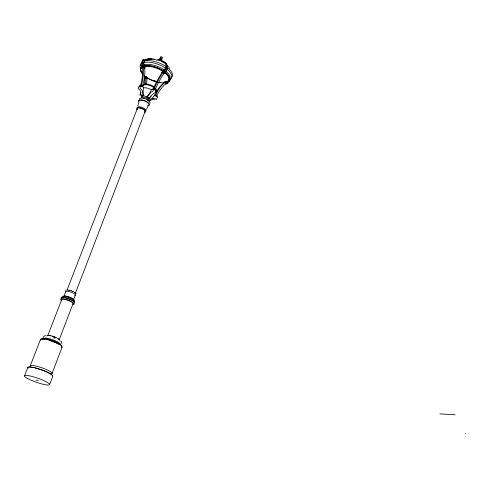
<?xml version="1.0" encoding="UTF-8"?>
<svg xmlns="http://www.w3.org/2000/svg" width="490" height="490" viewBox="0 0 490 490"><rect width="100%" height="100%" fill="white"/><g stroke="black" fill="none" stroke-linecap="round" stroke-linejoin="round"><path stroke-width="0.73" d="M161.412 59.302L160.763 58.757L160.279 59.014M138.609 103.145L137.843 105.871M61.795 343.496L61.599 341.928L60.687 340.936M165.424 81.524L164.297 81.855L163.96 82.743L165.087 82.412L165.424 81.524L167.341 82.865L167.004 83.759L165.877 84.09M166.98 83.594L167.831 83.349L168.542 81.469L168.885 81.714L169.338 80.525L168.633 80.17L169.754 80.966L170.538 78.896M168.627 80.734L169.191 81.132L169.975 79.062M155.802 96.095L156.843 96.818L157.149 96.009L155.587 94.931L155.563 95.66M162.999 71.43L164.481 71.16L165.957 67.957L167.023 68.71L165.547 71.914L165.026 72.073M162.839 62.052A19.116 8.391 -55.3 0 1 165.773 65.127A7.307 3.228 -54.7 0 0 166.245 65.942A1.274 0.564 -54.9 0 1 166.257 66.683L165.669 68.226L166.606 67.939L167.409 65.832L167.072 65.764A2.058 0.907 -54.8 0 1 166.612 65.348L166.594 65.243A21.229 9.322 -55.4 0 0 162.772 61.348A7.27 3.185 -55 0 0 161.553 61.477M163.286 73.58L164.861 73.102L165.204 72.195L163.789 71.191L162.214 71.675L161.865 72.575L163.152 72.361L164.217 73.12A48.737 22.43 -55 0 0 155.238 89.327M166.38 68.729L167.311 68.441L168.113 66.34L167.409 65.832M52.081 373.429L62.144 346.994M49.631 384.583L52.853 376.106A13.248 2.242 19.2 0 0 39.255 369.025A13.248 2.242 19.2 0 0 28.132 368.168M75.295 293.467L145.028 111.622M153.927 89.192L154.24 88.384L155.673 89.376L155.361 90.185M73.506 299.966L75.411 294.986M73.047 303.586L59.137 339.925A6.088 1.213 19.5 0 0 58.543 339.074M163.176 71.558L164.113 69.764A1.844 0.815 -55 0 0 165.491 68.098L165.957 67.957M161.865 72.575L163.44 72.097L163.789 71.191M152.672 89.56L152.984 88.745L154.24 88.384M63.847 296.536L65.776 291.556M67.173 289.762L137.274 108.664M140.851 85.817L141.169 85.009L142.768 86.105L142.449 86.914L141.383 86.185M144.348 77.31L144.832 76.066M144.323 77.922L144.666 77.034L146.179 76.575L147.588 77.555L147.245 78.443L145.836 77.463L144.323 77.922L145.261 78.578M145.836 77.463L146.179 76.575M47.928 335.191L61.74 299.574M141.996 63.639L143.196 63.62L141.996 63.639L142.468 62.438L143.307 62.169L143.888 62.579A1.862 1.458 70.6 0 0 144.391 64.717L144.091 66.671L142.449 65.519L141.61 65.789L142.265 66.242M24.5 375.922L27.808 367.445M141.494 85.229L140.514 85.523A48.908 39.365 68.5 0 0 142.492 67.553L143.331 67.289L144.722 68.263L145.218 67.32L143.239 65.93L142.125 66.291L141.769 67.191L142.762 67.883M30.233 365.865L40.535 339.441M139.736 86.148L140.048 85.34L141.169 85.009M142.608 62.395L142.02 61.979L142.847 59.89L143.987 59.872A2.076 1.623 70.2 0 0 145.114 59.86L145.248 59.798A21.419 16.776 71.9 0 1 155.042 59.376A7.338 5.715 71.1 0 1 155.532 59.559M142.02 61.979L142.578 61.801L143.405 59.707M141.61 65.789L142.357 63.89M142.835 63.369L143.307 62.169M142.449 65.519L143.196 63.62M141.769 67.191L142.884 66.836L143.239 65.93M146.369 109.435L147.906 106.465M154.883 99.788L153.437 99.201A3.381 2.671 73.3 0 0 152.225 98.919M65.568 290.368L66.175 289.951M144.556 60.043L144.685 59.982A21.407 16.77 71.9 0 1 151.741 58.965M143.19 62.806L143.888 62.579M143.852 64.711A1.856 1.458 70.6 0 0 143.974 64.852L144.391 64.717M144.287 66.168L143.864 66.303A14.994 6.548 21.7 0 1 163.311 71.026M144.225 66.628L143.668 66.805A14.994 6.542 21.7 0 1 163.709 71.932M145.518 76.52L145.603 76.93L144.666 77.034M141.132 85.732L139.454 86.234A0.851 0.68 71.8 0 0 138.854 86.595L138.192 88.519L139.417 89.603A3.424 2.72 72 0 1 140.765 92.831A4.612 3.651 72.4 0 0 141.726 96.193L143.405 95.715L144.268 96.303A10.155 8.005 72.6 0 1 143.27 89.505A9.445 7.442 72.6 0 1 143.766 87.545L141.132 85.732A0.858 0.68 71.8 0 0 140.532 86.093L139.871 88.022L141.096 89.113A3.43 2.726 72.1 0 1 142.443 92.341A4.618 3.657 72.4 0 0 143.405 95.715M143.331 67.289A48.957 39.378 68.5 0 1 141.353 85.272L142.455 85.891M168.915 80.654L169.338 80.525M169.191 81.132L169.754 80.966M166.386 82.198L165.822 82.363A14.994 6.542 21.7 0 0 164.818 72.771M168.885 81.714L167.696 81.72M166.778 83.031L167.341 82.865M165.449 83.649L166.3 83.404L164.946 82.455A36.327 28.175 75 0 0 155.753 95.183L156.831 95.789M153.229 88.678L154.16 88.58A48.773 22.399 -55 0 1 163.152 72.361M153.572 88.947A0.851 0.38 -55.6 0 1 153.621 89.48L152.843 91.379L151.747 91.869A3.405 1.513 -55.7 0 0 149.432 94.154A4.588 2.027 -55.7 0 1 147.202 96.702L146.528 96.891L148.691 98.368L149.364 98.178A4.582 2.034 -55.7 0 0 151.588 95.63A3.399 1.519 -55.7 0 1 153.903 93.351L154.999 92.867L155.771 90.969A0.845 0.38 -55.6 0 0 155.722 90.436L153.572 88.947L151.496 89.547A9.365 4.122 -55.7 0 1 150.638 91.41A10.076 4.435 -55.7 0 1 146.528 96.891L145.389 96.548M155.673 89.376L153.983 88.457M155.587 94.931L154.46 95.25A9.469 7.473 72.3 0 1 153.646 96.622A10.192 8.048 72.2 0 1 149.873 99.329M156.843 96.818L157.125 96.738A0.845 0.662 73.1 0 1 157.253 97.59L156.414 99.433L155.128 98.729A3.387 2.671 73.3 0 0 152.408 99.158A4.606 3.638 72.7 0 1 149.817 100.089M143.576 87.796L146.492 87.833M45.913 335.656L44.02 336.054L43.12 337.653M465.145 433.668L465.5 433.675M35.991 380.203L38.177 380.32M439.849 413.842L455.112 414.81M168.113 66.34L167.782 66.266A2.058 0.907 -54.8 0 1 167.317 65.85L167.298 65.752A21.223 9.335 -55.4 0 0 164.475 62.12M68.9 290.031L71.454 290.76M142.847 59.89L143.429 60.05M160.53 59.364L160.965 59.566M72.734 291.262L73.904 291.82M147.202 96.702L149.364 98.178M154.54 94.956L157.125 96.738M140.048 85.34L140.379 85.566M145.426 76.808L146.13 77.298A14.994 6.542 21.7 0 1 144.017 75.638M142.884 66.836L144.862 68.22M165.087 82.412L167.004 83.759M142.468 62.438L143.049 62.849M166.778 81.983L166.429 81.738L166.245 82.234L167.831 83.349M142.578 61.801L143.748 62.622L144.348 61.091A1.28 1.004 70.5 0 1 145.101 60.546A7.368 5.751 69.9 0 0 146.639 60.246A19.282 15.098 71.8 0 1 152.506 59.535M164.481 71.16L165.547 71.914M163.44 72.097L164.861 73.102M165.491 68.098L166.024 68.478A16.856 7.399 21.7 0 0 143.472 62.714A1.856 1.458 70.6 0 0 143.38 63.449M165.498 69.163L166.563 69.917M165.21 69.249L166.275 70.003M164.113 69.764L164.646 70.144A15.466 6.768 21.7 0 0 143.974 64.852M166.606 67.939L167.311 68.441M74.884 292.383L76.293 293.81M169.068 67.528L169.558 68.196M164.769 71.773A15.472 6.756 21.7 0 1 166.355 82.112M160.316 82.381A15.472 6.756 21.7 0 1 158.889 82.167M155.416 81.334A15.472 6.756 21.7 0 1 153.529 80.709M152.905 80.476A15.472 6.756 21.7 0 1 149.867 79.135M149.291 78.841A15.472 6.756 21.7 0 1 147.937 78.094M142.853 74.192A15.472 6.756 21.7 0 1 141.573 67.075M143.509 66.052A15.472 6.756 21.7 0 1 163.678 70.995M164.573 82.632A14.994 6.542 21.7 0 1 147.325 78.082M142.553 74.143A14.994 6.542 21.7 0 1 141.794 67.792M150.546 99.801A4.6 3.638 72.7 0 1 150.167 100.095M149.965 100.217A4.6 3.638 72.7 0 1 149.756 100.328M156.69 95.832A45.662 35.335 75.8 0 1 166.3 83.404M154.907 95.421A36.291 28.169 75 0 1 164.101 82.706M168.774 80.133A1.825 1.415 72.4 0 1 168.26 80.728M155.894 81.254A14.994 6.548 21.7 0 1 153.695 80.55M141.941 72.587A14.994 6.548 21.7 0 1 141.004 70.548M141.016 68.741A14.994 6.548 21.7 0 1 141.99 67.289M165.007 72.269A14.994 6.548 21.7 0 1 167.929 80.93M140.256 67.522A16.856 7.399 21.7 0 1 142.296 63.204M166.661 68.943A16.856 7.399 21.7 0 1 170.514 79.202M141.034 67.375A15.466 6.768 21.7 0 1 141.598 66.328M165.792 71.007A15.466 6.768 21.7 0 1 168.787 79.956M165.302 69.598A1.844 0.815 -55 0 1 165.173 69.733M150.926 95.832A10.063 4.447 -55.7 0 1 150.571 96.291M149.456 97.584A10.063 4.447 -55.7 0 1 148.691 98.368M153.407 88.8A38.251 17.407 -55.1 0 1 162.043 72.704M166.557 68.857A1.844 0.815 -55 0 1 166.392 69.188M165.957 69.831A1.844 0.815 -55 0 1 165.834 69.972M162.956 61.838A7.264 3.185 -55 0 1 163.47 61.85A21.223 9.335 -55.4 0 1 163.985 61.961M161.829 61.912A19.116 8.391 -55.3 0 1 162.343 61.954M142.357 96.242A10.137 7.999 72.6 0 1 142.155 95.691M144.722 68.263A38.434 30.754 69.2 0 1 142.314 85.934M156.022 59.786A7.338 5.715 71.1 0 1 156.494 60.062M153.566 59.302A21.407 16.77 71.9 0 1 154.479 59.559M149.37 59.67A19.269 15.092 71.8 0 1 150.222 59.627M138.731 102.141A5.751 2.364 21.4 0 1 141.371 99.991A5.751 2.364 21.4 0 1 148.194 102.851A5.751 2.364 21.4 0 1 147.888 105.975M139.007 102.183A5.445 2.236 21.4 0 1 141.506 100.15A5.445 2.236 21.4 0 1 147.968 102.863A5.445 2.236 21.4 0 1 147.68 105.822M136.918 109.411A4.722 1.911 21.4 0 1 139.074 107.684A4.722 1.911 21.4 0 1 144.673 110.023A4.722 1.911 21.4 0 1 144.44 112.553M155.122 88.647A7.074 2.995 21.6 0 1 155.355 91.9M142.798 86.595A7.074 2.995 21.6 0 1 146.657 84.782A7.074 2.995 21.6 0 1 154.007 87.655M156.114 88.929A7.074 3.001 21.6 0 1 155.624 91.201M143.074 85.891A7.074 3.001 21.6 0 1 146.933 84.072A7.074 3.001 21.6 0 1 154.276 86.951M141.249 97.816A4.343 1.801 21.5 0 1 146.136 97.908A4.343 1.801 21.5 0 1 149.254 101.179M139.227 99.482A5.751 2.37 21.4 0 1 145.107 98.723A5.751 2.37 21.4 0 1 149.928 103.31M137.157 107.402A4.722 1.911 21.4 0 1 142.455 107.537A4.722 1.911 21.4 0 1 145.855 111.04M143.105 98.349A5.372 2.217 21.4 0 1 144.415 98.655M146.988 99.74A5.372 2.217 21.4 0 1 148.923 101.179M146.712 88.016A6.149 2.591 21.5 0 1 148.213 88.365M148.715 88.525A6.149 2.591 21.5 0 1 151.153 89.609M160.898 57.495A1.035 0.472 21.9 0 1 160.867 56.724A1.035 0.472 21.9 0 1 162.349 57.299A1.035 0.472 21.9 0 1 161.865 57.869M160.457 58.653A1.041 0.466 21.9 0 1 160.42 57.881A1.041 0.466 21.9 0 1 161.902 58.457A1.041 0.466 21.9 0 1 161.418 59.027M159.189 59.523A1.599 0.717 21.9 0 1 160.628 58.929A1.599 0.717 21.9 0 1 161.97 60.417M140.74 65.286A16.844 7.417 21.8 0 1 141.965 62.304M144.072 61.177A16.844 7.417 21.8 0 1 166.612 66.934M167.249 67.406A16.844 7.417 21.8 0 1 171.09 77.677M157.927 60.086A2.438 1.096 21.9 0 1 160.261 59.517A2.438 1.096 21.9 0 1 162.49 61.55M158.582 59.994A2.438 1.09 21.9 0 1 162.092 61.599M159.042 59.829A1.599 0.717 21.9 0 1 159.667 59.786M160.052 59.86A1.599 0.717 21.9 0 1 160.444 59.988M160.824 60.16A1.599 0.717 21.9 0 1 161.431 60.595M156.831 60.074A3.847 1.721 21.8 0 1 161.933 61.379M141.506 95.317A3.363 1.476 -55.9 0 1 141.653 96.365A4.569 2.015 -55.8 0 0 141.622 96.781M141.322 95.127A3.363 1.476 -55.9 0 0 140.777 95.005L139.858 95.097L140.526 93.253A0.839 0.367 -55.8 0 1 140.887 92.702M144.164 84.574A45.111 19.196 -56.3 0 0 144.948 77.91L146.014 77.585A35.911 15.368 -56.1 0 1 145.212 84.237M147.067 78.32A35.886 15.392 -56.1 0 1 146.522 83.784M61.281 300.296A7.228 1.678 19.7 0 1 63.363 298.778A7.228 1.678 19.7 0 1 72.134 301.889A7.228 1.678 19.7 0 1 73.035 304.474M65.856 291.918A5.114 1.225 19.8 0 1 71.565 292.322A5.114 1.225 19.8 0 1 74.584 295.341M63.449 296.756A5.647 1.329 19.8 0 1 69.047 296.964A5.647 1.329 19.8 0 1 73.714 300.407M62.157 297.308A6.695 1.568 19.8 0 1 68.796 297.565A6.695 1.568 19.8 0 1 74.327 301.632M61.213 298.355A7.221 1.684 19.8 0 1 68.367 298.637A7.221 1.684 19.8 0 1 74.333 303.022M61.838 299.99A6.003 1.397 19.7 0 1 67.785 300.229A6.003 1.397 19.7 0 1 72.747 303.861M47.114 336.085A6.793 1.354 19.5 0 1 53.753 336.593A6.793 1.354 19.5 0 1 59.486 340.421M40.78 340.134A11.448 2.23 19.4 0 1 51.928 341.04A11.448 2.23 19.4 0 1 61.599 347.41M30.509 366.502A11.558 1.978 19.2 0 1 41.65 367.708A11.558 1.978 19.2 0 1 51.554 373.784M41.705 339.013A10.511 2.052 19.4 0 1 53.459 340.948A10.511 2.052 19.4 0 1 61.048 346.338M61.905 297.712A6.701 1.562 19.8 0 1 63.731 297.614M65.109 297.834A6.701 1.562 19.8 0 1 67.785 298.569M68.343 298.759A6.701 1.562 19.8 0 1 71.448 300.088M72.692 300.799A6.701 1.562 19.8 0 1 73.598 301.466M44.051 338.149A8.875 1.746 19.4 0 1 52.504 339.729A8.875 1.746 19.4 0 1 60.264 343.827M41.877 339.343A10.517 2.046 19.4 0 1 44.67 339.343M49.288 340.385A10.517 2.046 19.4 0 1 58.794 344.28M28.837 367.206A12.716 2.15 19.2 0 1 31.421 367.218M32.162 367.329A12.716 2.15 19.2 0 1 34.061 367.696M34.753 367.855A12.716 2.15 19.2 0 1 43.408 370.593M44.014 370.826A12.716 2.15 19.2 0 1 46.875 372.051M47.524 372.357A12.716 2.15 19.2 0 1 52.344 375.928M64.656 296.18A5.127 1.207 19.8 0 1 65.495 296.211M66.548 296.383A5.127 1.207 19.8 0 1 69.017 297.087M70.26 297.571A5.127 1.207 19.8 0 1 71.393 298.104M72.342 298.649A5.127 1.207 19.8 0 1 73.035 299.157M48.571 335.577A6.088 1.213 19.5 0 1 50.795 335.883M52.216 336.25A6.088 1.213 19.5 0 1 55.205 337.298M53.337 337.708A6.799 1.348 19.5 0 1 54.99 338.333M137.537 109.662A4.153 1.678 21.4 0 1 139.062 107.965A4.153 1.678 21.4 0 1 144.048 109.864A4.153 1.678 21.4 0 1 144.244 112.216M67.118 290.252A4.459 1.072 19.8 0 1 69.255 290.319M71.405 290.931A4.459 1.072 19.8 0 1 72.483 291.36M74.29 292.297A4.459 1.072 19.8 0 1 74.897 292.75M27.728 378.599A13.291 2.144 19.2 0 0 49.037 384.962A13.291 2.144 19.2 0 0 34.453 377.129A13.291 2.144 19.2 0 0 27.728 378.599"/></g></svg>
